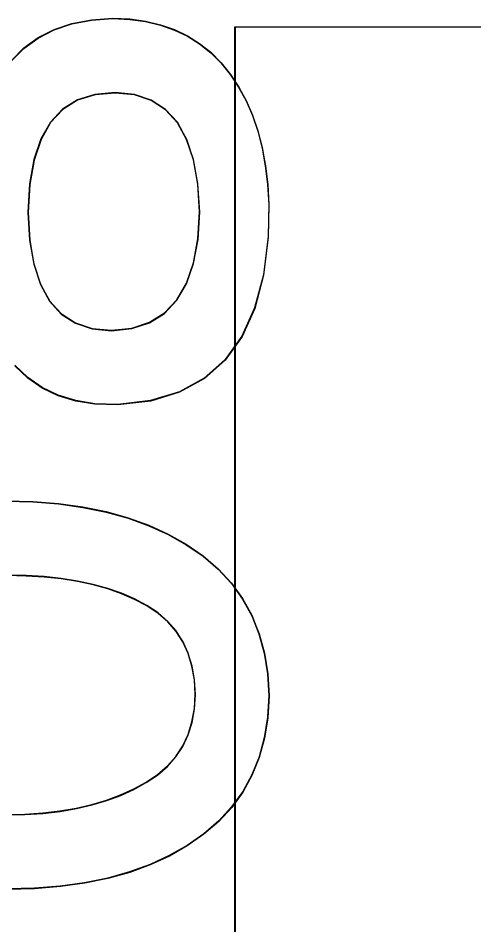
# Model space of a CAD drawing. Extents: x 1 to 47.7, y 0.2 to 35.
# Drawn here: x 34.6618 to 34.7492, y 18.4638 to 18.6374 of the extents above; entities that cross this region are included whole.
import ezdxf

# ---------------------------------------------------------------- set-up
doc = ezdxf.new("R2010")
doc.units = 0
doc.header["$MEASUREMENT"] = 0
for name, color, linetype in [('5_1___24__TARGET_LEDS___12', 7, 'CONTINUOUS'), ('6_2___8__INDEPENDENT_INPUT', 7, 'CONTINUOUS'), ('6_3___8__OPTOISO_INDEPENDE', 7, 'CONTINUOUS'), ('6_4___24__OPTOISO_INDEPEND', 7, 'CONTINUOUS'), ('6_5___8__INDEPENDENT_INPUT', 7, 'CONTINUOUS'), ('6_6___8__INDEPENDENT_INPUT', 7, 'CONTINUOUS'), ('6_7___8__OPTOISO_INDEPENDE', 7, 'CONTINUOUS'), ('6_8___8__OPTOISO_INDEPENDE', 7, 'CONTINUOUS')]:
    doc.layers.add(name, color=color, linetype=linetype)

msp = doc.modelspace()

# ---------------------------------------------------------------- linework, layer by layer
at = {"layer": '5_1___24__TARGET_LEDS___12'}
msp.add_lwpolyline([(34.7534, 18.33568), (34.70342, 18.33568), (34.70342, 18.63575), (34.95803, 18.63575)], dxfattribs=at)
at = {"layer": '6_2___8__INDEPENDENT_INPUT'}
for points in [[(34.66052, 18.62932), (34.66289, 18.63171), (34.66562, 18.63369), (34.66868, 18.63524), (34.67209, 18.63638), (34.67584, 18.6371), (34.67993, 18.6374), (34.68316, 18.63724), (34.6862, 18.63682), (34.68905, 18.63615), (34.69173, 18.63521), (34.69422, 18.63402), (34.69653, 18.63258), (34.69866, 18.63087), (34.70061, 18.62891), (34.70239, 18.6267), (34.704, 18.62428), (34.70542, 18.62167), (34.70664, 18.61886), (34.70766, 18.61585), (34.70849, 18.61265), (34.70911, 18.60925), (34.70954, 18.60565), (34.70977, 18.60186), (34.70964, 18.5956), (34.70874, 18.58832), (34.70706, 18.58198), (34.70462, 18.57657), (34.70141, 18.57209), (34.69743, 18.56854), (34.69268, 18.56593), (34.68716, 18.56425), (34.68087, 18.5635), (34.67652, 18.56363), (34.67285, 18.56423), (34.66948, 18.56526), (34.66641, 18.56673), (34.66364, 18.56865), (34.66117, 18.571)], [(34.65949, 18.54508), (34.66464, 18.54495), (34.66955, 18.54456), (34.67422, 18.54391), (34.67865, 18.543), (34.68284, 18.54183), (34.68679, 18.5404), (34.69051, 18.53871), (34.69399, 18.53676), (34.69722, 18.53454), (34.7001, 18.53207), (34.70261, 18.52934), (34.70474, 18.52637), (34.7065, 18.52316), (34.70789, 18.5197), (34.7089, 18.51599), (34.70954, 18.51203), (34.70981, 18.50783), (34.70955, 18.50366), (34.70891, 18.49975), (34.70791, 18.49607), (34.70653, 18.49264), (34.70479, 18.48946), (34.70267, 18.48651), (34.70019, 18.48382), (34.69734, 18.48136), (34.69416, 18.47915), (34.69073, 18.4772), (34.68706, 18.47551), (34.68313, 18.47408), (34.67896, 18.47291), (34.67454, 18.472), (34.66986, 18.47135), (34.66494, 18.47096), (34.65976, 18.47083)], [(34.65949, 18.48506), (34.66309, 18.48514), (34.66653, 18.48537), (34.66982, 18.48575), (34.67295, 18.48628), (34.67593, 18.48697), (34.67875, 18.48781), (34.68141, 18.48881), (34.68392, 18.48996), (34.68631, 18.49124), (34.68848, 18.4927), (34.69037, 18.49434), (34.69198, 18.49617), (34.6933, 18.49818), (34.69433, 18.50038), (34.69507, 18.50276), (34.69553, 18.50533), (34.69571, 18.50808), (34.69554, 18.5109), (34.69508, 18.51351), (34.69435, 18.51593), (34.69333, 18.51815), (34.69203, 18.52018), (34.69044, 18.52201), (34.68858, 18.52364), (34.68643, 18.52507), (34.68407, 18.5263), (34.68159, 18.52737), (34.67895, 18.52829), (34.67615, 18.52907), (34.6732, 18.52971), (34.67008, 18.53021), (34.6668, 18.53057), (34.66336, 18.53078), (34.65976, 18.53085)]]:
    msp.add_lwpolyline(points, dxfattribs=at)
msp.add_lwpolyline([(34.68035, 18.62315), (34.6765, 18.62282), (34.67316, 18.62177), (34.67032, 18.62), (34.66799, 18.6175), (34.66616, 18.61428), (34.66484, 18.61034), (34.66401, 18.60568), (34.6637, 18.60029), (34.664, 18.595), (34.66479, 18.59041), (34.66607, 18.58653), (34.66782, 18.58335), (34.67006, 18.58088), (34.67278, 18.57911), (34.67598, 18.57805), (34.67966, 18.5777), (34.68356, 18.57811), (34.68694, 18.57922), (34.68981, 18.58102), (34.69217, 18.58351), (34.69403, 18.5867), (34.69537, 18.59058), (34.6962, 18.59515), (34.69652, 18.60042), (34.69618, 18.60575), (34.69536, 18.61037), (34.69406, 18.61427), (34.69228, 18.61747), (34.69002, 18.61995), (34.68727, 18.62173), (34.68405, 18.62279)], close=True, dxfattribs=at)
at = {"layer": '6_3___8__OPTOISO_INDEPENDE'}
for points in [[(34.66052, 18.62932), (34.66289, 18.63171), (34.66562, 18.63369), (34.66868, 18.63524), (34.67209, 18.63638), (34.67584, 18.6371), (34.67993, 18.6374), (34.68316, 18.63724), (34.6862, 18.63682), (34.68905, 18.63615), (34.69173, 18.63521), (34.69422, 18.63402), (34.69653, 18.63258), (34.69866, 18.63087), (34.70061, 18.62891), (34.70239, 18.6267), (34.704, 18.62428), (34.70542, 18.62167), (34.70664, 18.61886), (34.70766, 18.61585), (34.70849, 18.61265), (34.70911, 18.60925), (34.70954, 18.60565), (34.70977, 18.60186), (34.70964, 18.5956), (34.70874, 18.58832), (34.70706, 18.58198), (34.70462, 18.57657), (34.70141, 18.57209), (34.69743, 18.56854), (34.69268, 18.56593), (34.68716, 18.56425), (34.68087, 18.5635), (34.67652, 18.56363), (34.67285, 18.56423), (34.66948, 18.56526), (34.66641, 18.56673), (34.66364, 18.56865), (34.66117, 18.571)], [(34.65949, 18.54508), (34.66464, 18.54495), (34.66955, 18.54456), (34.67422, 18.54391), (34.67865, 18.543), (34.68284, 18.54183), (34.68679, 18.5404), (34.69051, 18.53871), (34.69399, 18.53676), (34.69722, 18.53454), (34.7001, 18.53207), (34.70261, 18.52934), (34.70474, 18.52637), (34.7065, 18.52316), (34.70789, 18.5197), (34.7089, 18.51599), (34.70954, 18.51203), (34.70981, 18.50783), (34.70955, 18.50366), (34.70891, 18.49975), (34.70791, 18.49607), (34.70653, 18.49264), (34.70479, 18.48946), (34.70267, 18.48651), (34.70019, 18.48382), (34.69734, 18.48136), (34.69416, 18.47915), (34.69073, 18.4772), (34.68706, 18.47551), (34.68313, 18.47408), (34.67896, 18.47291), (34.67454, 18.472), (34.66986, 18.47135), (34.66494, 18.47096), (34.65976, 18.47083)], [(34.65949, 18.48506), (34.66309, 18.48514), (34.66653, 18.48537), (34.66982, 18.48575), (34.67295, 18.48628), (34.67593, 18.48697), (34.67875, 18.48781), (34.68141, 18.48881), (34.68392, 18.48996), (34.68631, 18.49124), (34.68848, 18.4927), (34.69037, 18.49434), (34.69198, 18.49617), (34.6933, 18.49818), (34.69433, 18.50038), (34.69507, 18.50276), (34.69553, 18.50533), (34.69571, 18.50808), (34.69554, 18.5109), (34.69508, 18.51351), (34.69435, 18.51593), (34.69333, 18.51815), (34.69203, 18.52018), (34.69044, 18.52201), (34.68858, 18.52364), (34.68643, 18.52507), (34.68407, 18.5263), (34.68159, 18.52737), (34.67895, 18.52829), (34.67615, 18.52907), (34.6732, 18.52971), (34.67008, 18.53021), (34.6668, 18.53057), (34.66336, 18.53078), (34.65976, 18.53085)]]:
    msp.add_lwpolyline(points, dxfattribs=at)
msp.add_lwpolyline([(34.68035, 18.62315), (34.6765, 18.62282), (34.67316, 18.62177), (34.67032, 18.62), (34.66799, 18.6175), (34.66616, 18.61428), (34.66484, 18.61034), (34.66401, 18.60568), (34.6637, 18.60029), (34.664, 18.595), (34.66479, 18.59041), (34.66607, 18.58653), (34.66782, 18.58335), (34.67006, 18.58088), (34.67278, 18.57911), (34.67598, 18.57805), (34.67966, 18.5777), (34.68356, 18.57811), (34.68694, 18.57922), (34.68981, 18.58102), (34.69217, 18.58351), (34.69403, 18.5867), (34.69537, 18.59058), (34.6962, 18.59515), (34.69652, 18.60042), (34.69618, 18.60575), (34.69536, 18.61037), (34.69406, 18.61427), (34.69228, 18.61747), (34.69002, 18.61995), (34.68727, 18.62173), (34.68405, 18.62279)], close=True, dxfattribs=at)
at = {"layer": '6_4___24__OPTOISO_INDEPEND'}
msp.add_lwpolyline([(34.75327, 18.3357), (34.70329, 18.3357), (34.70329, 18.63575), (34.95794, 18.63575)], dxfattribs=at)
at = {"layer": '6_5___8__INDEPENDENT_INPUT'}
for points in [[(34.66052, 18.62923), (34.66289, 18.63162), (34.66562, 18.63359), (34.66868, 18.63515), (34.67209, 18.63628), (34.67584, 18.637), (34.67993, 18.6373), (34.68316, 18.63714), (34.6862, 18.63673), (34.68905, 18.63605), (34.69173, 18.63512), (34.69422, 18.63393), (34.69653, 18.63248), (34.69866, 18.63078), (34.70061, 18.62882), (34.70239, 18.6266), (34.704, 18.62419), (34.70542, 18.62157), (34.70664, 18.61876), (34.70766, 18.61576), (34.70849, 18.61255), (34.70911, 18.60915), (34.70954, 18.60556), (34.70977, 18.60176), (34.70964, 18.5955), (34.70874, 18.58823), (34.70706, 18.58188), (34.70462, 18.57647), (34.70141, 18.57199), (34.69743, 18.56845), (34.69268, 18.56584), (34.68716, 18.56415), (34.68087, 18.56341), (34.67652, 18.56354), (34.67285, 18.56413), (34.66948, 18.56517), (34.66641, 18.56664), (34.66364, 18.56855), (34.66117, 18.5709)], [(34.65949, 18.54498), (34.66464, 18.54485), (34.66955, 18.54446), (34.67422, 18.54381), (34.67865, 18.5429), (34.68284, 18.54173), (34.68679, 18.5403), (34.69051, 18.53861), (34.69399, 18.53666), (34.69722, 18.53445), (34.7001, 18.53197), (34.70261, 18.52925), (34.70474, 18.52628), (34.7065, 18.52306), (34.70789, 18.5196), (34.7089, 18.51589), (34.70954, 18.51194), (34.70981, 18.50773), (34.70955, 18.50357), (34.70891, 18.49965), (34.70791, 18.49598), (34.70653, 18.49255), (34.70479, 18.48936), (34.70267, 18.48642), (34.70019, 18.48372), (34.69734, 18.48127), (34.69416, 18.47906), (34.69073, 18.47711), (34.68706, 18.47542), (34.68313, 18.47399), (34.67896, 18.47282), (34.67454, 18.47191), (34.66986, 18.47126), (34.66494, 18.47087), (34.65976, 18.47074)], [(34.65949, 18.48497), (34.66309, 18.48504), (34.66653, 18.48527), (34.66982, 18.48565), (34.67295, 18.48619), (34.67593, 18.48688), (34.67875, 18.48772), (34.68141, 18.48871), (34.68392, 18.48986), (34.68631, 18.49115), (34.68848, 18.4926), (34.69037, 18.49424), (34.69198, 18.49607), (34.6933, 18.49808), (34.69433, 18.50028), (34.69507, 18.50266), (34.69553, 18.50523), (34.69571, 18.50799), (34.69554, 18.5108), (34.69508, 18.51342), (34.69435, 18.51584), (34.69333, 18.51806), (34.69203, 18.52008), (34.69044, 18.52191), (34.68858, 18.52354), (34.68643, 18.52498), (34.68407, 18.52621), (34.68159, 18.52727), (34.67895, 18.5282), (34.67615, 18.52898), (34.6732, 18.52962), (34.67008, 18.53012), (34.6668, 18.53047), (34.66336, 18.53068), (34.65976, 18.53075)]]:
    msp.add_lwpolyline(points, dxfattribs=at)
msp.add_lwpolyline([(34.68035, 18.62305), (34.6765, 18.62273), (34.67316, 18.62168), (34.67032, 18.6199), (34.66799, 18.61741), (34.66616, 18.61419), (34.66484, 18.61025), (34.66401, 18.60559), (34.6637, 18.6002), (34.664, 18.5949), (34.66479, 18.59031), (34.66607, 18.58643), (34.66782, 18.58325), (34.67006, 18.58078), (34.67278, 18.57902), (34.67598, 18.57796), (34.67966, 18.5776), (34.68356, 18.57802), (34.68694, 18.57912), (34.68981, 18.58092), (34.69217, 18.58342), (34.69403, 18.5866), (34.69537, 18.59049), (34.6962, 18.59506), (34.69652, 18.60033), (34.69618, 18.60565), (34.69536, 18.61027), (34.69406, 18.61418), (34.69228, 18.61737), (34.69002, 18.61986), (34.68727, 18.62163), (34.68405, 18.6227)], close=True, dxfattribs=at)
at = {"layer": '6_6___8__INDEPENDENT_INPUT'}
for points in [[(34.66052, 18.62932), (34.66289, 18.63171), (34.66562, 18.63369), (34.66868, 18.63524), (34.67209, 18.63638), (34.67584, 18.6371), (34.67993, 18.6374), (34.68316, 18.63724), (34.6862, 18.63682), (34.68905, 18.63615), (34.69173, 18.63521), (34.69422, 18.63402), (34.69653, 18.63258), (34.69866, 18.63087), (34.70061, 18.62891), (34.70239, 18.6267), (34.704, 18.62428), (34.70542, 18.62167), (34.70664, 18.61886), (34.70766, 18.61585), (34.70849, 18.61265), (34.70911, 18.60925), (34.70954, 18.60565), (34.70977, 18.60186), (34.70964, 18.5956), (34.70874, 18.58832), (34.70706, 18.58198), (34.70462, 18.57657), (34.70141, 18.57209), (34.69743, 18.56854), (34.69268, 18.56593), (34.68716, 18.56425), (34.68087, 18.5635), (34.67652, 18.56363), (34.67285, 18.56423), (34.66948, 18.56526), (34.66641, 18.56673), (34.66364, 18.56865), (34.66117, 18.571)], [(34.65949, 18.54508), (34.66464, 18.54495), (34.66955, 18.54456), (34.67422, 18.54391), (34.67865, 18.543), (34.68284, 18.54183), (34.68679, 18.5404), (34.69051, 18.53871), (34.69399, 18.53676), (34.69722, 18.53454), (34.7001, 18.53207), (34.70261, 18.52934), (34.70474, 18.52637), (34.7065, 18.52316), (34.70789, 18.5197), (34.7089, 18.51599), (34.70954, 18.51203), (34.70981, 18.50783), (34.70955, 18.50366), (34.70891, 18.49975), (34.70791, 18.49607), (34.70653, 18.49264), (34.70479, 18.48946), (34.70267, 18.48651), (34.70019, 18.48382), (34.69734, 18.48136), (34.69416, 18.47915), (34.69073, 18.4772), (34.68706, 18.47551), (34.68313, 18.47408), (34.67896, 18.47291), (34.67454, 18.472), (34.66986, 18.47135), (34.66494, 18.47096), (34.65976, 18.47083)], [(34.65949, 18.48506), (34.66309, 18.48514), (34.66653, 18.48537), (34.66982, 18.48575), (34.67295, 18.48628), (34.67593, 18.48697), (34.67875, 18.48781), (34.68141, 18.48881), (34.68392, 18.48996), (34.68631, 18.49124), (34.68848, 18.4927), (34.69037, 18.49434), (34.69198, 18.49617), (34.6933, 18.49818), (34.69433, 18.50038), (34.69507, 18.50276), (34.69553, 18.50533), (34.69571, 18.50808), (34.69554, 18.5109), (34.69508, 18.51351), (34.69435, 18.51593), (34.69333, 18.51815), (34.69203, 18.52018), (34.69044, 18.52201), (34.68858, 18.52364), (34.68643, 18.52507), (34.68407, 18.5263), (34.68159, 18.52737), (34.67895, 18.52829), (34.67615, 18.52907), (34.6732, 18.52971), (34.67008, 18.53021), (34.6668, 18.53057), (34.66336, 18.53078), (34.65976, 18.53085)]]:
    msp.add_lwpolyline(points, dxfattribs=at)
msp.add_lwpolyline([(34.68035, 18.62315), (34.6765, 18.62282), (34.67316, 18.62177), (34.67032, 18.62), (34.66799, 18.6175), (34.66616, 18.61428), (34.66484, 18.61034), (34.66401, 18.60568), (34.6637, 18.60029), (34.664, 18.595), (34.66479, 18.59041), (34.66607, 18.58653), (34.66782, 18.58335), (34.67006, 18.58088), (34.67278, 18.57911), (34.67598, 18.57805), (34.67966, 18.5777), (34.68356, 18.57811), (34.68694, 18.57922), (34.68981, 18.58102), (34.69217, 18.58351), (34.69403, 18.5867), (34.69537, 18.59058), (34.6962, 18.59515), (34.69652, 18.60042), (34.69618, 18.60575), (34.69536, 18.61037), (34.69406, 18.61427), (34.69228, 18.61747), (34.69002, 18.61995), (34.68727, 18.62173), (34.68405, 18.62279)], close=True, dxfattribs=at)
at = {"layer": '6_7___8__OPTOISO_INDEPENDE'}
for points in [[(34.66052, 18.62932), (34.66289, 18.63171), (34.66562, 18.63369), (34.66868, 18.63524), (34.67209, 18.63638), (34.67584, 18.6371), (34.67993, 18.6374), (34.68316, 18.63724), (34.6862, 18.63682), (34.68905, 18.63615), (34.69173, 18.63521), (34.69422, 18.63402), (34.69653, 18.63258), (34.69866, 18.63087), (34.70061, 18.62891), (34.70239, 18.6267), (34.704, 18.62428), (34.70542, 18.62167), (34.70664, 18.61886), (34.70766, 18.61585), (34.70849, 18.61265), (34.70911, 18.60925), (34.70954, 18.60565), (34.70977, 18.60186), (34.70964, 18.5956), (34.70874, 18.58832), (34.70706, 18.58198), (34.70462, 18.57657), (34.70141, 18.57209), (34.69743, 18.56854), (34.69268, 18.56593), (34.68716, 18.56425), (34.68087, 18.5635), (34.67652, 18.56363), (34.67285, 18.56423), (34.66948, 18.56526), (34.66641, 18.56673), (34.66364, 18.56865), (34.66117, 18.571)], [(34.65949, 18.54508), (34.66464, 18.54495), (34.66955, 18.54456), (34.67422, 18.54391), (34.67865, 18.543), (34.68284, 18.54183), (34.68679, 18.5404), (34.69051, 18.53871), (34.69399, 18.53676), (34.69722, 18.53454), (34.7001, 18.53207), (34.70261, 18.52934), (34.70474, 18.52637), (34.7065, 18.52316), (34.70789, 18.5197), (34.7089, 18.51599), (34.70954, 18.51203), (34.70981, 18.50783), (34.70955, 18.50366), (34.70891, 18.49975), (34.70791, 18.49607), (34.70653, 18.49264), (34.70479, 18.48946), (34.70267, 18.48651), (34.70019, 18.48382), (34.69734, 18.48136), (34.69416, 18.47915), (34.69073, 18.4772), (34.68706, 18.47551), (34.68313, 18.47408), (34.67896, 18.47291), (34.67454, 18.472), (34.66986, 18.47135), (34.66494, 18.47096), (34.65976, 18.47083)], [(34.65949, 18.48506), (34.66309, 18.48514), (34.66653, 18.48537), (34.66982, 18.48575), (34.67295, 18.48628), (34.67593, 18.48697), (34.67875, 18.48781), (34.68141, 18.48881), (34.68392, 18.48996), (34.68631, 18.49124), (34.68848, 18.4927), (34.69037, 18.49434), (34.69198, 18.49617), (34.6933, 18.49818), (34.69433, 18.50038), (34.69507, 18.50276), (34.69553, 18.50533), (34.69571, 18.50808), (34.69554, 18.5109), (34.69508, 18.51351), (34.69435, 18.51593), (34.69333, 18.51815), (34.69203, 18.52018), (34.69044, 18.52201), (34.68858, 18.52364), (34.68643, 18.52507), (34.68407, 18.5263), (34.68159, 18.52737), (34.67895, 18.52829), (34.67615, 18.52907), (34.6732, 18.52971), (34.67008, 18.53021), (34.6668, 18.53057), (34.66336, 18.53078), (34.65976, 18.53085)]]:
    msp.add_lwpolyline(points, dxfattribs=at)
msp.add_lwpolyline([(34.68035, 18.62315), (34.6765, 18.62282), (34.67316, 18.62177), (34.67032, 18.62), (34.66799, 18.6175), (34.66616, 18.61428), (34.66484, 18.61034), (34.66401, 18.60568), (34.6637, 18.60029), (34.664, 18.595), (34.66479, 18.59041), (34.66607, 18.58653), (34.66782, 18.58335), (34.67006, 18.58088), (34.67278, 18.57911), (34.67598, 18.57805), (34.67966, 18.5777), (34.68356, 18.57811), (34.68694, 18.57922), (34.68981, 18.58102), (34.69217, 18.58351), (34.69403, 18.5867), (34.69537, 18.59058), (34.6962, 18.59515), (34.69652, 18.60042), (34.69618, 18.60575), (34.69536, 18.61037), (34.69406, 18.61427), (34.69228, 18.61747), (34.69002, 18.61995), (34.68727, 18.62173), (34.68405, 18.62279)], close=True, dxfattribs=at)
at = {"layer": '6_8___8__OPTOISO_INDEPENDE'}
for points in [[(34.66054, 18.62923), (34.66292, 18.63162), (34.66564, 18.63359), (34.66871, 18.63515), (34.67212, 18.63628), (34.67587, 18.637), (34.67996, 18.6373), (34.68318, 18.63714), (34.68622, 18.63673), (34.68908, 18.63605), (34.69176, 18.63512), (34.69425, 18.63393), (34.69656, 18.63248), (34.69869, 18.63078), (34.70064, 18.62882), (34.70242, 18.6266), (34.70403, 18.62419), (34.70545, 18.62157), (34.70667, 18.61876), (34.70769, 18.61576), (34.70851, 18.61255), (34.70914, 18.60915), (34.70957, 18.60556), (34.7098, 18.60176), (34.70967, 18.5955), (34.70876, 18.58823), (34.70709, 18.58188), (34.70465, 18.57647), (34.70144, 18.57199), (34.69745, 18.56845), (34.6927, 18.56584), (34.68718, 18.56415), (34.68089, 18.56341), (34.67655, 18.56354), (34.67288, 18.56413), (34.66951, 18.56517), (34.66644, 18.56664), (34.66366, 18.56855), (34.66119, 18.5709)], [(34.65952, 18.54498), (34.66467, 18.54485), (34.66957, 18.54446), (34.67424, 18.54381), (34.67867, 18.5429), (34.68287, 18.54173), (34.68682, 18.5403), (34.69054, 18.53861), (34.69402, 18.53666), (34.69725, 18.53445), (34.70013, 18.53197), (34.70263, 18.52925), (34.70477, 18.52628), (34.70653, 18.52306), (34.70792, 18.5196), (34.70893, 18.51589), (34.70957, 18.51194), (34.70984, 18.50773), (34.70957, 18.50357), (34.70894, 18.49965), (34.70793, 18.49598), (34.70656, 18.49255), (34.70481, 18.48936), (34.7027, 18.48642), (34.70022, 18.48372), (34.69737, 18.48127), (34.69418, 18.47906), (34.69076, 18.47711), (34.68708, 18.47542), (34.68316, 18.47399), (34.67899, 18.47282), (34.67456, 18.47191), (34.66989, 18.47126), (34.66496, 18.47087), (34.65979, 18.47074)], [(34.65952, 18.48497), (34.66312, 18.48504), (34.66656, 18.48527), (34.66985, 18.48565), (34.67298, 18.48619), (34.67596, 18.48688), (34.67877, 18.48772), (34.68144, 18.48871), (34.68395, 18.48986), (34.68633, 18.49115), (34.68851, 18.4926), (34.6904, 18.49424), (34.692, 18.49607), (34.69332, 18.49808), (34.69436, 18.50028), (34.6951, 18.50266), (34.69556, 18.50523), (34.69573, 18.50799), (34.69556, 18.5108), (34.69511, 18.51342), (34.69437, 18.51584), (34.69336, 18.51806), (34.69206, 18.52008), (34.69047, 18.52191), (34.68861, 18.52354), (34.68646, 18.52498), (34.6841, 18.52621), (34.68162, 18.52727), (34.67898, 18.5282), (34.67618, 18.52898), (34.67322, 18.52962), (34.6701, 18.53012), (34.66682, 18.53047), (34.66339, 18.53068), (34.65979, 18.53075)]]:
    msp.add_lwpolyline(points, dxfattribs=at)
msp.add_lwpolyline([(34.68038, 18.62305), (34.67653, 18.62273), (34.67319, 18.62168), (34.67035, 18.6199), (34.66802, 18.61741), (34.66619, 18.61419), (34.66486, 18.61025), (34.66404, 18.60559), (34.66372, 18.6002), (34.66403, 18.5949), (34.66482, 18.59031), (34.66609, 18.58643), (34.66785, 18.58325), (34.67009, 18.58078), (34.67281, 18.57902), (34.67601, 18.57796), (34.67969, 18.5776), (34.68358, 18.57802), (34.68697, 18.57912), (34.68984, 18.58092), (34.6922, 18.58342), (34.69405, 18.5866), (34.69539, 18.59049), (34.69623, 18.59506), (34.69655, 18.60033), (34.69621, 18.60565), (34.69538, 18.61027), (34.69408, 18.61418), (34.6923, 18.61737), (34.69004, 18.61986), (34.6873, 18.62163), (34.68408, 18.6227)], close=True, dxfattribs=at)

doc.saveas('drawing.dxf')
